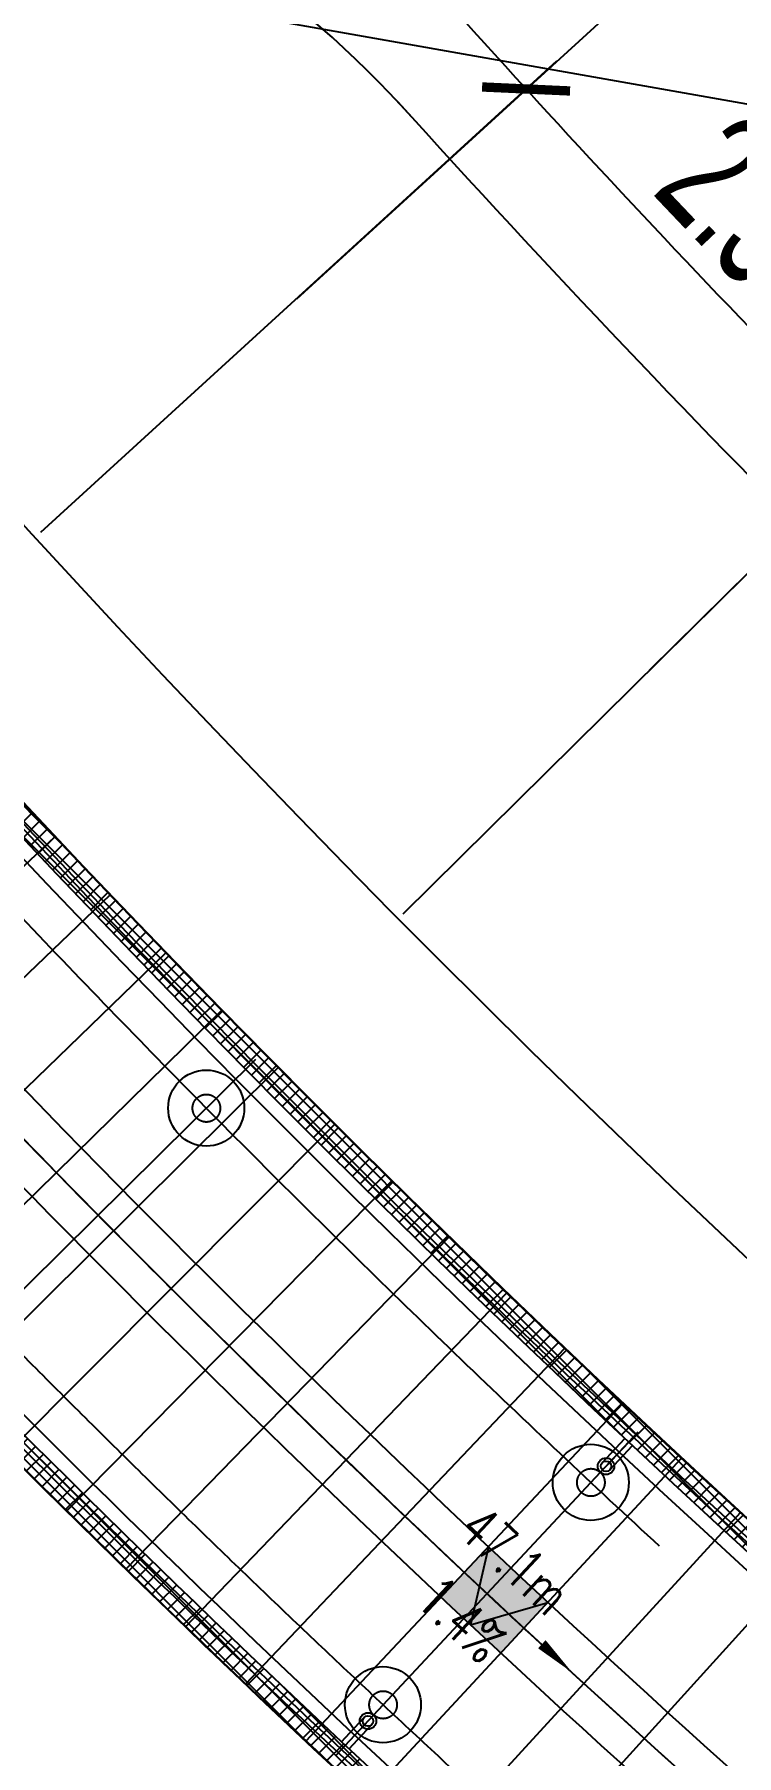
# Model space of a CAD drawing. Extents: x 1962160 to 37842216, y -162679 to 2997677.
# Drawn here: x 37471397 to 37481552, y 2609408 to 2634284 of the extents above; entities that cross this region are included whole.
import ezdxf
from ezdxf.enums import TextEntityAlignment as Align

# ---------------------------------------------------------------- set-up
doc = ezdxf.new("R2010")
doc.units = 0
doc.header["$LTSCALE"] = 1000
for name, pattern in [('CENTER', [2, 1.25, -0.25, 0.25, -0.25]), ('CENTER2', [28.575000000000003, 19.05, -3.175, 3.175, -3.175]), ('DASH', [0.35, 0.25, -0.1])]:
    doc.linetypes.add(name, pattern=pattern)
doc.layers.get('0').update_dxf_attribs({"color": 8})
doc.layers.get('Defpoints').update_dxf_attribs({"color": 8})
for name, color, linetype in [('#幕墙线-平面', 8, 'Continuous'), ('#标注', 8, 'Continuous'), ('#轴线', 8, 'CENTER2'), ('A-AL-E', 8, 'Continuous'), ('A-COLS-PLAN-C', 8, 'DASH'), ('A-COLS-PLAN-S', 8, 'DASH'), ('A-DETL-ALUM', 8, 'Continuous'), ('A-DIMS-SYMB', 8, 'Continuous'), ('A-FLOR', 8, 'Continuous'), ('A-FLOR-OTLN', 8, 'Continuous'), ('A-GRID', 8, 'CENTER'), ('A-HATH', 8, 'Continuous'), ('A-NOTE', 8, 'Continuous'), ('A-ROOF-DRAN', 8, 'Continuous'), ('A-STRS-HRAL', 8, 'Continuous'), ('DIM', 8, 'Continuous'), ('G-ACCS', 8, 'Continuous'), ('周边建筑', 8, 'Continuous'), ('建-填充', 8, 'Continuous'), ('水-雨水-压力流-标识', 8, 'Continuous')]:
    doc.layers.add(name, color=color, linetype=linetype)
doc.layers.add('A-X-CHEK', color=8, linetype='Continuous', plot=False)
doc.styles.add('#文字', font='jrs.shx', dxfattribs={"width": 0.7, "bigfont": 'hztxt.shx'})
doc.styles.add('_TCH_DIM', font='SIMPLEX', dxfattribs={"bigfont": 'GBCBIG'})
doc.styles.add('JHZX', font='jrs.shx', dxfattribs={"width": 0.6, "bigfont": 'jhz.shx'})
doc.dimstyles.new('JZBZ-600', dxfattribs={"dimscale": 600, "dimtxt": 3, "dimasz": 1.5, "dimexe": 1, "dimexo": 1, "dimgap": 0.5, "dimtad": 1, "dimdec": 0, "dimdsep": 46, "dimtxsty": 'JHZX', "dimblk1": 'ARCHTICK', "dimblk2": 'ARCHTICK', "dimsah": 1, "dimcen": 0, "dimclrd": 1, "dimclre": 1, "dimclrt": 2, "dimadec": 1, "dimazin": 2, "dimtfac": 1, "dimtdec": 0, "dimtix": 1, "dimtmove": 0, "dimatfit": 3, "dimfxl": 1, "dimtolj": 1, "dimlwd": -1, "dimlwe": -1, "dimarcsym": 1})
pattern_1 = [(45, (0, 0), (-112.2532015133644, 112.2532015133644), []), (135, (0, 0), (-112.2532015133644, -112.2532015133644), [])]

# ---------------------------------------------------------------- blocks, each defined once
blk = doc.blocks.new('排水沟区域')
at = {"layer": 'A-HATH'}
h = blk.add_hatch(dxfattribs=at)
h.set_pattern_fill('ANSI37', color=256, scale=100)
h.set_pattern_definition(pattern_1)
edge = h.paths.add_edge_path()
edge.add_line((35498191.12780435, 2792704.69880736), (35498459.0045779, 2792929.9587332))
edge.add_arc((35647972.51194591, 2918657.177019742), 195349.9994971962, 220.0607733971273, 249.3814004777669)
edge.add_line((35579180.88943561, 2735820.26888587), (35579057.63851193, 2735492.688041172))
edge.add_arc((35647972.5119459, 2918657.177019722), 195699.9994971731, 220.0607733971238, 249.381400477767, ccw=False)
h = blk.add_hatch(dxfattribs=at)
h.set_pattern_fill('ANSI37', color=256, scale=100)
h.set_pattern_definition(pattern_1)
edge = h.paths.add_edge_path()
edge.add_line((35534399.65557152, 2751366.872208431), (35534679.47534217, 2751781.242126513))
edge.add_arc((35647972.51148921, 2918657.17654296), 201699.9988269107, 222.5380542010584, 235.8271904991334, ccw=False)
edge.add_line((35499354.21061315, 2782291.894408947), (35498801.19539497, 2781786.992562233))
edge.add_line((35498801.19539497, 2781786.992562233), (35499037.18327653, 2781528.516799846))
edge.add_line((35499037.18327653, 2781528.516799846), (35499332.5854577, 2781798.218431691))
edge.add_arc((35647972.51148921, 2918657.176542959), 202049.9988269088, 222.6370590280648, 235.7281857078042)
edge.add_line((35534194.19789471, 2751688.025555281), (35534109.59724137, 2751562.745037361))
edge.add_line((35534109.59724137, 2751562.745037361), (35534399.65557152, 2751366.872208431))
for points in [[(35498191.12780435, 2792704.69880736), (35498459.0045779, 2792929.9587332, 0.1286379628558455), (35579180.88943561, 2735820.26888587), (35579057.63851193, 2735492.688041172, -0.1286379628558608)], [(35534399.65557152, 2751366.872208431), (35534679.47534217, 2751781.242126513, -0.05804986950538716), (35499354.21061315, 2782291.894408947), (35498801.19539497, 2781786.992562233), (35499037.18327653, 2781528.516799846), (35499332.5854577, 2781798.218431691, 0.05718302138919018), (35534194.19789471, 2751688.025555281), (35534109.59724137, 2751562.745037361)]]:
    blk.add_lwpolyline(points, format="xyb", close=True, dxfattribs=at)
blk = doc.blocks.new('A$C58e34137')
at = {"layer": 'A-X-CHEK'}
blk.add_blockref('排水沟区域', (-35647972.51433039, -2918657.17947907), dxfattribs=at)
blk = doc.blocks.new('雨水立管')
for radius in [80, 50]:
    blk.add_circle((-3.725290298461914e-09, 2.328306436538696e-10), radius)
blk = doc.blocks.new('雨水')
at = {"layer": 'A-ROOF-DRAN'}
blk.add_lwpolyline([(35498616.06719773, 2787606.262450578, 0.1233110608039292), (35578008.94777347, 2732681.938107471)], format="xyb", dxfattribs=at)
for points in [[(35513924.14750069, 2775417.399684737), (35514251.99397059, 2775767.994453812)], [(35513978.92793337, 2775366.173673808), (35514306.77440327, 2775716.768442883)], [(35514033.70836605, 2775314.947662878), (35514361.55483595, 2775665.542431953)], [(35510148.79899064, 2771380.091138292), (35510476.64546053, 2771730.685907367)], [(35510258.35985599, 2771277.639116433), (35510586.20632589, 2771628.233885508)]]:
    blk.add_lwpolyline(points, dxfattribs=at)
at = {"xscale": 1.5, "yscale": 1.5, "zscale": 1.5}
for p in [(35513978.92793338, 2775366.173673807), (35510536.53989536, 2771684.928717112)]:
    blk.add_blockref('雨水立管', p, dxfattribs=at)
blk = doc.blocks.new('1100')
at = {"layer": 'A-DETL-ALUM', "ltscale": 0.3}
blk.add_circle((35572079.41488183, 2737404.62498665), 550, dxfattribs=at)
blk = doc.blocks.new('_YZHK')
blk.add_circle((0, 0), 0.5)
blk = doc.blocks.new('ASDFASD')
at = {"layer": 'A-COLS-PLAN-C', "ltscale": 0.3, "xscale": 400, "yscale": 400, "zscale": 400}
for p in [(35508199.67121842, 2780541.99757814), (35513760.36361257, 2775132.443834618), (35510755.10420472, 2771918.658544416)]:
    blk.add_blockref('_YZHK', p, dxfattribs=at)
blk = doc.blocks.new('15')
at = {"layer": '周边建筑'}
for points in [[(34389904.63899032, 3995948.180536044, -0.04800945961635281), (34359858.43481566, 4022975.750486837, -0.04800945961635281)], [(34387868.14427014, 3996783.149921055, -0.04571973664616439), (34359317.13187979, 4022752.360361452, -0.04571973664616439)], [(34388677.23922429, 3996425.075137513, -0.04650377268511744), (34359599.95834443, 4022739.761958461, -0.04650377268511744)]]:
    blk.add_lwpolyline(points, format="xyb", dxfattribs=at)
blk = doc.blocks.new('总体道路0521')
at = {"layer": 'G-ACCS'}
for centre, radius, start, end in [((35647823.84062935, 2918522.655662287), 15.99999999999998, 42.13966460835858, 94.51430063056246), ((35647972.5130216, 2918657.179897218), 184.4999999999679, 222.0486144862187, 225.0435991322018)]:
    blk.add_arc(centre, radius, start, end, dxfattribs=at)
blk = doc.blocks.new('A$C06ac024f')
at = {"layer": 'A-AL-E'}
for points in [[(-149036.9355088994, -137018.3052839129), (-148595.4969473183, -136611.8612310132, 0.0576189806809702), (-113501.0588381291, -166915.9408562369), (-117026.3937263862, -172136.4133938593)], [(-148935.3336354494, -137128.6549976039), (-148641.0690273419, -136857.7178608104, 0.05718510588659114), (-113778.3189935014, -166969.1462465618), (-117192.1411391944, -172024.4857603339)]]:
    blk.add_lwpolyline(points, format="xyb", dxfattribs=at)
for centre, radius, end in [((-0.004684299230575562, 0.005673703737556934), 195350.000000004, 249.3814002423705), ((-0.004684299230575562, 0.00567371491342783), 195550.0000000139, 249.3815480125011)]:
    blk.add_arc(centre, radius, 213.4267024433433, end, dxfattribs=at)
at = {"layer": 'A-DIMS-SYMB'}
blk.add_lwpolyline([(-136939.2957558856, -143983.1809711531, 0, 0, 0), (-134482.4099941999, -146271.6544677093, 0, 160, 0), (-134921.4547384158, -145862.7049444494, 0, 0, 0)], format="xyseb", dxfattribs=at)
at = {"layer": 'A-FLOR-OTLN'}
blk.add_lwpolyline([(-146740.3829964027, -133973.6908970349, 0.0592936020027905), (-111200.1052126661, -164670.0512355477)], format="xyb", dxfattribs=at)
at = {"layer": 'A-ROOF-DRAN'}
blk.add_lwpolyline([(-163566.3708474785, -118019.0993642765), (-78567.66913672537, -133019.0993234911)], dxfattribs=at)
at = {"layer": 'A-STRS-HRAL'}
for points in [[(-68914.87842030823, -183164.483728487, -0.1286379625230906), (-149781.3891317025, -125952.472956228), (-149934.3773731143, -126081.2930520335, 0.1286385223226153), (-68984.78143659234, -183351.8707182621)], [(-149083.0340711251, -137263.5052156076), (-149453.8721985966, -136857.3289869008), (-148605.7488620431, -136082.9939870764, 0.05854660059895181), (-113015.5884624645, -166822.4383295183), (-113407.3353732601, -167402.5550773777, -0.0002472804200370883), (-113572.8613683507, -167290.2995583657), (-113293.0415977016, -166875.9296402833, -0.05804986945389694), (-148618.3062986881, -136365.2773883119), (-149171.3215169907, -136870.1792351473), (-148935.3336354494, -137128.6549976039), (-149083.0340711251, -137263.5052156099)]]:
    blk.add_lwpolyline(points, format="xyb", dxfattribs=at)
at = {"xscale": 1000, "yscale": 1000, "zscale": 1000}
blk.add_blockref('总体道路0521', (-35647972511.19448, -2918657176.530752), dxfattribs=at)
at = {"layer": 'A-COLS-PLAN-S'}
blk.add_blockref('ASDFASD', (-35647972.51693987, -2918657.171766797), dxfattribs=at)
at = {"layer": 'A-ROOF-DRAN'}
blk.add_blockref('雨水', (-35647972.51693987, -2918657.171766797), dxfattribs=at)
at = {"layer": '周边建筑'}
blk.add_blockref('15', (-34515346.51224016, -4165614.464939157), dxfattribs=at)
at = {"layer": '水-雨水-压力流-标识'}
for p in [(-35711854.35382541, -2875517.991271331), (-35706293.66143125, -2880927.545014854), (-35709298.9208391, -2884141.330305056)]:
    blk.add_blockref('1100', p, dxfattribs=at)
at = {"layer": 'A-NOTE', "style": '_TCH_DIM', "width": 0.7058823529411765}
for s, p in [('47.1m', (-136160.925057225, -144255.749607699)), ('1.4%', (-136772.9749234394, -145265.2063319999))]:
    blk.add_text(s, height=595, rotation=317.0325676896548, dxfattribs=at).set_placement(p)
blk = doc.blocks.new('A$C41f195f4')
at = {"layer": '建-填充', "ltscale": 10}
h = blk.add_hatch(color=256, dxfattribs=at)
h.dxf.hatch_style = 1
edge = h.paths.add_edge_path()
edge.add_line((-136037.2094366476, -144829.4433072531), (-136379.5269634426, -145193.8863199581))
edge.add_arc((3.30805778503418e-06, -5.220063030719757e-07), 199200.0000005422, 226.7929985527077, 227.1332745361806)
edge.add_line((-135514.8296821415, -146001.2703221859), (-135174.6826521531, -145634.8006827026))
edge.add_arc((-1.490116119384766e-08, -1.037959009408951e-06), 198699.9999992311, 226.7929983309474, 227.1332742873605, ccw=False)
edge = h.paths.add_edge_path()
edge.add_line((-135694.8919080198, -144465.0002925894), (-136037.2094366476, -144829.4433072531))
edge.add_arc((-7.450580596923828e-09, -1.032836735248566e-06), 198699.99999924, 226.7929983309468, 227.1332742873599)
edge.add_line((-135174.6826521531, -145634.8006827026), (-134834.5356203541, -145268.3310412783))
edge.add_arc((3.345310688018799e-06, -1.36159360408783e-06), 198199.9999999533, 226.7929981066966, 227.1332740359086, ccw=False)
at = {"layer": 'DIM', "ltscale": 10}
blk.add_lwpolyline([(-135694.8919080198, -144465.0002925913), (-135952.721411638, -145593.6040498964), (-134834.5356203541, -145268.3310412802)], dxfattribs=at)
blk = doc.blocks.new('A$C80b62fe7')
at = {"layer": '#幕墙线-平面'}
for points in [[(-78821.85220679641, 63164.41868437082, 0.005573949682504613), (-75982.2171158567, 59854.42407566402, 0.004935396391704725), (-73406.8330386877, 56977.09491097229, 0.05929360200278565), (-38419.24503024668, 26758.09619020019, 0.05859901251173332), (2176.018261194229, 5784.232406029012, 0.05859901251173332)], [(-80806.27106510103, 61500.032372599, 0.005573949682508667), (-77929.03741127253, 58146.21134378761, 0.004935396391700394), (-75319.55362161994, 55230.78452285752, 0.05929360200278848), (-39868.70784035325, 24611.66716455901, 0.05859901251172954), (1264.06238797307, 3360.096171140205, 0.05859901251172954)], [(-81572.45738267899, 60857.41388020385, 0.005573952475742697), (-78680.70547899604, 57486.66974846786, 0.004935396391694963), (-76058.05577719212, 54556.53340775566, 0.05929360200279235), (-40428.34599097073, 23782.93008902203, 0.05859901251173084), (911.955873221159, 2424.136234889738, 0.05859901251173084)], [(-83756.08433216065, 59025.94634145033, 0.005573952475743173), (-80822.95947202295, 55606.97620180482, 0.004935396391701269), (-78162.78692056984, 52634.91772971628, 0.05929360200279434), (-42023.31472023576, 21421.02942374162, 0.05859901251172686), (-91.54769383370876, -243.3495834250934, 0.05859901251172686)], [(-83556.8762595728, 59193.02759059984, 0.005573952475741507), (-80627.52577441186, 55778.45701658819, 0.004935396391697476), (-77970.77636012435, 52810.22301964276, 0.05929360200279524), (-41877.80880107731, 21636.50106338179, 0.05859901251172722), (0, 1.396983861923218e-09, 0.05859901251172722)]]:
    blk.add_lwpolyline(points, format="xyb", dxfattribs=at)
blk.add_arc((71051.57360942662, 188867.3555372753), 195350.000000004, 213.4267023194232, 249.3814006729123, dxfattribs=at)
blk = doc.blocks.new('DASWQE')
at = {"layer": '#幕墙线-平面', "ltscale": 10}
for points in [[(-149868.8910876811, -125698.5576879755, 0.005573949682504613), (-147029.2559967414, -129008.5522966823, 0.004935396391704725), (-144453.8719195724, -131885.881461374, 0.05929360200278565), (-109466.2839111313, -162104.8801821461, 0.05859901251173332), (-68871.02061969042, -183078.7439663173, 0.05859901251173332)], [(-151853.3099459857, -127362.9439997473, 0.005573949682508667), (-148976.0762921572, -130716.7650285587, 0.004935396391700394), (-146366.5925025046, -133632.1918494888, 0.05929360200278848), (-110915.7467212379, -164251.3092077873, 0.05859901251172954), (-69782.97649291158, -185502.8802012061, 0.05859901251172954)], [(-152619.4962635636, -128005.5624921424, 0.005573952475742697), (-149727.7443598807, -131376.3066238784, 0.004935396391694963), (-147105.0946580768, -134306.4429645906, 0.05929360200279235), (-111475.3848718554, -165080.0462833242, 0.05859901251173084), (-70135.08300766349, -186438.8401374565, 0.05859901251173084)], [(-154603.9151404575, -129669.9487817464, 0.005573952475741507), (-151674.5646552965, -133084.5193557581, 0.004935396391697476), (-149017.815241009, -136052.7533527035, 0.05929360200279524), (-112924.847681962, -167226.4753089645, 0.05859901251172722), (-71047.03888088465, -188862.9763723449, 0.05859901251172722)]]:
    blk.add_lwpolyline(points, format="xyb", dxfattribs=at)
for points in [[(-146828.1079360545, -138800.9697968331), (-141959.2718903795, -134198.3145237505)], [(-146001.1670734882, -139670.5470372485), (-141159.752476871, -135039.0564881936)], [(-145169.0762986317, -140535.197665893), (-140355.2539227009, -135875.0352078481)], [(-144331.8649618849, -141394.8911838662), (-139545.8046050519, -136706.2211951627)], [(-143489.5625942796, -142249.597267122), (-138731.4330756664, -137532.5851316359)], [(-142642.1989064366, -143099.2857675352), (-137912.1680599749, -138354.0978688621)], [(-141789.8037874699, -143943.9267139677), (-137088.038455978, -139170.7304295474)], [(-140932.4073040038, -144783.4903133232), (-136259.0733332634, -139982.4540085373)], [(-140070.0396990627, -145617.9469515989), (-135425.3019319996, -140789.2399738296)], [(-139202.7313910052, -146447.2671949309), (-134586.7536618784, -141591.0598675949)], [(-138330.512972489, -147271.421790632), (-133743.4581010938, -142387.8854071684)], [(-137453.4152093381, -148090.3816682226), (-132895.4449952692, -143179.6884860494)], [(-136571.4690395147, -148904.1179404571), (-132042.7442564666, -143966.4411748964)], [(-135684.7055719718, -149712.6019043433), (-131185.385962069, -144748.1157225133)]]:
    blk.add_lwpolyline(points, dxfattribs=at)
at = {"layer": 'DIM', "ltscale": 10}
blk.add_blockref('A$C80b62fe7', (-71047.03888088465, -188862.9763723449), dxfattribs=at)
blk = doc.blocks.new('_ARCHTICK')
at = {"const_width": 0.15}
blk.add_lwpolyline([(-0.5, -0.5), (0.5, 0.5)], dxfattribs=at)
blk = doc.blocks.new('*D17')
at = {"layer": '#标注', "color": 1, "transparency": 16777216}
for p, q in [((36626695.7610601, 2798969.525498299), (36639771.65611975, 2809138.434022281)), ((36712455.71953414, 2735988.755651569), (36718245.27166823, 2751508.640260249))]:
    blk.add_line(p, q, dxfattribs=at)
blk.add_arc((36780598.51155947, 2918657.163268263), 178999.986739619, 217.8716196905407, 249.5424261213195, dxfattribs=at)
at = {"layer": 'Defpoints', "color": 0, "transparency": 16777216}
for p in [(36780598.51155947, 2918657.163268263), (36626222.12810301, 2798601.188937584), (36661822.4543592, 2784742.102544155), (36712246.01131264, 2735426.596900115)]:
    blk.add_point(p, dxfattribs=at)
at = {"layer": '#标注', "color": 1, "transparency": 16777216, "xscale": 900, "yscale": 900, "zscale": 900}
for p, rotation in [((36639298.02316266, 2808770.097461566), 127.8716196905407), ((36718035.56344673, 2750946.481508795), 339.5424261213195)]:
    blk.add_blockref('_ARCHTICK', p, dxfattribs=dict(at, rotation=rotation))
at = {"layer": '#标注', "color": 2, "transparency": 16777216, "insert": (36675356.14096593, 2775350.224439533), "char_height": 1800, "attachment_point": 5, "rotation": 323.70702290593005, "style": 'JHZX'}
blk.add_mtext('\\A1;31.7°', dxfattribs=at)
blk = doc.blocks.new('*D21')
at = {"layer": '#标注', "color": 1, "transparency": 16777216}
for p, q in [((36636557.92005843, 2776324.856201239), (36627666.40001149, 2767538.787299227)), ((36642288.39975655, 2770750.129601646), (36633750.61801757, 2761619.936916199))]:
    blk.add_line(p, q, dxfattribs=at)
blk.add_arc((36780598.5115594, 2918657.163268324), 214399.98673963, 224.6582207051664, 226.9204202155172, dxfattribs=at)
at = {"layer": 'Defpoints', "color": 0, "transparency": 16777216}
for p in [(36780598.5115594, 2918657.163268324), (36636984.70737279, 2776746.581927631), (36642698.20785683, 2771188.373051059), (36630089.64770087, 2765966.507974796)]:
    blk.add_point(p, dxfattribs=at)
at = {"layer": '#标注', "color": 1, "transparency": 16777216, "xscale": 900, "yscale": 900, "zscale": 900}
for p, rotation in [((36628093.18732585, 2767960.513025615), 134.6582207051664), ((36634160.42611785, 2762058.180365607), 316.9204202155172)]:
    blk.add_blockref('_ARCHTICK', p, dxfattribs=dict(at, rotation=rotation))
at = {"layer": '#标注', "color": 2, "transparency": 16777216, "insert": (36631934.43413782, 2765839.538531609), "char_height": 1800, "attachment_point": 5, "rotation": 315.78932046034134, "style": 'JHZX'}
blk.add_mtext('\\A1;2.3°', dxfattribs=at)
blk = doc.blocks.new('*D22')
at = {"layer": '#标注', "color": 1, "transparency": 16777216}
for p, q in [((36642288.39975655, 2770750.129601654), (36633750.61801758, 2761619.936916199)), ((36648234.46222866, 2765405.944415886), (36640063.72656412, 2755945.859099347))]:
    blk.add_line(p, q, dxfattribs=at)
blk.add_arc((36780598.51155932, 2918657.163268402), 214399.9867396293, 226.9204202155484, 229.1826197257415, dxfattribs=at)
at = {"layer": 'Defpoints', "color": 0, "transparency": 16777216}
for p in [(36780598.51155932, 2918657.163268402), (36642698.20785683, 2771188.373051059), (36648626.65235051, 2765860.022502039), (36636234.03906858, 2760144.534760691)]:
    blk.add_point(p, dxfattribs=at)
at = {"layer": '#标注', "color": 1, "transparency": 16777216, "xscale": 900, "yscale": 900, "zscale": 900}
for p, rotation in [((36634160.42611785, 2762058.180365603), 136.9204202155484), ((36640455.91668598, 2756399.937185492), 319.1826197257415)]:
    blk.add_blockref('_ARCHTICK', p, dxfattribs=dict(at, rotation=rotation))
at = {"layer": '#标注', "color": 2, "transparency": 16777216, "insert": (36638082.39958967, 2760090.482736733), "char_height": 1800, "attachment_point": 5, "rotation": 318.05151997064496, "style": 'JHZX'}
blk.add_mtext('\\A1;2.3°', dxfattribs=at)
blk = doc.blocks.new('*D33')
at = {"layer": '#标注', "color": 1, "transparency": 16777216}
for p, q in [((36620746.45035105, 2794342.844410595), (36607722.49268997, 2784214.326747263)), ((36709821.57140478, 2728927.471106052), (36704055.01534672, 2713469.231411852))]:
    blk.add_line(p, q, dxfattribs=at)
blk.add_arc((36780598.51155947, 2918657.163268259), 218399.9867396859, 217.8716196904767, 249.5424261213203, dxfattribs=at)
at = {"layer": 'Defpoints', "color": 0, "transparency": 16777216}
for p in [(36780598.51155947, 2918657.163268259), (36621220.08330814, 2794711.18097131), (36635678.44877037, 2755265.824424677), (36710031.27962628, 2729489.629857505)]:
    blk.add_point(p, dxfattribs=at)
at = {"layer": '#标注', "color": 1, "transparency": 16777216, "xscale": 900, "yscale": 900, "zscale": 900}
for p, rotation in [((36608196.12564705, 2784582.66330798), 127.8716196904767), ((36704264.72356822, 2714031.390163306), 339.5424261213204)]:
    blk.add_blockref('_ARCHTICK', p, dxfattribs=dict(at, rotation=rotation))
at = {"layer": '#标注', "color": 2, "transparency": 16777216, "insert": (36652034.71402183, 2743593.791307066), "char_height": 1800, "attachment_point": 5, "rotation": 323.70702290589804, "style": 'JHZX'}
blk.add_mtext('\\A1;31.7°', dxfattribs=at)
blk = doc.blocks.new('*D35')
at = {"layer": '#标注', "color": 1, "transparency": 16777216}
for p, q in [((36633424.36597446, 2794576.480782676), (36641146.23076824, 2801086.688468037)), ((36638432.86230057, 2788868.207399286), (36645891.94363265, 2795677.914124351))]:
    blk.add_line(p, q, dxfattribs=at)
blk.add_arc((36780598.51155943, 2918657.163268305), 182999.9867396446, 220.1338192809224, 222.3942587803611, dxfattribs=at)
at = {"layer": 'Defpoints', "color": 0, "transparency": 16777216}
for p in [(36780598.51155943, 2918657.163268305), (36642250.77989186, 2798870.26795355), (36632965.64133325, 2794189.735771667), (36637989.74855807, 2788463.670366114)]:
    blk.add_point(p, dxfattribs=at)
at = {"layer": '#标注', "color": 1, "transparency": 16777216, "xscale": 900, "yscale": 900, "zscale": 900}
for p, rotation in [((36640687.50612703, 2800699.943457026), 130.1338192809224), ((36645448.82989015, 2795273.377091182), 312.3942587803611)]:
    blk.add_blockref('_ARCHTICK', p, dxfattribs=dict(at, rotation=rotation))
at = {"layer": '#标注', "color": 2, "transparency": 16777216, "insert": (36643943.41982553, 2798754.614997903), "char_height": 1800, "attachment_point": 5, "rotation": 311.2640390306423, "style": 'JHZX'}
blk.add_mtext('\\A1;2.3°', dxfattribs=at)
blk = doc.blocks.new('*D44')
at = {"layer": '#标注', "color": 1, "transparency": 16777216}
for p, q in [((36638432.86230057, 2788868.20739929), (36645891.94363263, 2795677.914124347)), ((36643670.92429648, 2783353.502042487), (36650855.17742178, 2790452.55176983))]:
    blk.add_line(p, q, dxfattribs=at)
blk.add_arc((36780598.51155946, 2918657.163268272), 182999.9867396604, 222.3942587803452, 224.6582207036072, dxfattribs=at)
at = {"layer": 'Defpoints', "color": 0, "transparency": 16777216}
for p in [(36780598.51155946, 2918657.163268272), (36647085.61774616, 2793504.04771651), (36637989.74855807, 2788463.67036612), (36643244.13698211, 2782931.77631611)]:
    blk.add_point(p, dxfattribs=at)
at = {"layer": '#标注', "color": 1, "transparency": 16777216, "xscale": 900, "yscale": 900, "zscale": 900}
for p, rotation in [((36645448.82989014, 2795273.377091173), 132.3942587803452), ((36650428.39010741, 2790030.826043453), 314.6582207036071)]:
    blk.add_blockref('_ARCHTICK', p, dxfattribs=dict(at, rotation=rotation))
at = {"layer": '#标注', "color": 2, "transparency": 16777216, "insert": (36648782.78601423, 2793453.929773591), "char_height": 1800, "attachment_point": 5, "rotation": 313.5262397419773, "style": 'JHZX'}
blk.add_mtext('\\A1;2.3°', dxfattribs=at)
blk = doc.blocks.new('*D45')
at = {"layer": '#标注', "color": 1, "transparency": 16777216}
for p, q in [((36643670.92429649, 2783353.502042484), (36650855.17742186, 2790452.551769905)), ((36649118.42178363, 2778054.066263612), (36656016.85813804, 2785431.164328977))]:
    blk.add_line(p, q, dxfattribs=at)
blk.add_arc((36780598.51155946, 2918657.163268268), 182999.9867395451, 224.658220703612, 226.9204202178263, dxfattribs=at)
at = {"layer": 'Defpoints', "color": 0, "transparency": 16777216}
for p in [(36780598.51155946, 2918657.163268268), (36652132.45841611, 2788328.853463974), (36643244.13698211, 2782931.776316103), (36648708.61368337, 2777615.822814185)]:
    blk.add_point(p, dxfattribs=at)
at = {"layer": '#标注', "color": 1, "transparency": 16777216, "xscale": 900, "yscale": 900, "zscale": 900}
for p, rotation in [((36650428.39010749, 2790030.82604352), 134.658220703612), ((36655607.05003779, 2784992.92087955), 316.9204202178263)]:
    blk.add_blockref('_ARCHTICK', p, dxfattribs=dict(at, rotation=rotation))
at = {"layer": '#标注', "color": 2, "transparency": 16777216, "insert": (36653829.61388259, 2788346.450890925), "char_height": 1800, "attachment_point": 5, "rotation": 315.7893204607197, "style": 'JHZX'}
blk.add_mtext('\\A1;2.3°', dxfattribs=at)
blk = doc.blocks.new('*U247')
blk.add_line((-8.960830237663566e-17, -20), (0, 0))
blk.add_circle((0, -24), 4)
at = {"style": 'JHZX', "width": 0.75}
blk.add_attdef('AXES', text='', height=4, dxfattribs=at).set_placement((0, -24), align=Align.MIDDLE_CENTER)
blk = doc.blocks.new('DOTE-11')
at = {"layer": '#轴线'}
for p, q in [((36641536.98810805, 2781244.873789476), (36636984.59009254, 2776746.466036914)), ((36642698.09540264, 2771188.252796643), (36647069.38181406, 2775862.84958239))]:
    blk.add_line(p, q, dxfattribs=at)
for points in [[(36619929.84721477, 2865401.299438776, 0.4665771712459525), (36603297.92453471, 2824183.319006984, 0.1869069858117834), (36713199.83703386, 2729400.135445045)], [(36649692.25143763, 2857636.069450992, 0.6801866972510827), (36616601.34165016, 2810411.269933818, 0.1628178013647897), (36714737.87267324, 2733523.102957241)], [(36617040.99404421, 2848828.781100597, 0.3318161066738227), (36614765.24095972, 2809199.356465551, 0.1627744169442686), (36713968.85387715, 2731461.616600736)]]:
    blk.add_lwpolyline(points, format="xyb", dxfattribs=at)
blk = doc.blocks.new('ZW-5001')
at = {"layer": '#标注'}
ref = blk.add_blockref('*U247', (36637246.99899679, 2797799.441182095), dxfattribs=dict(at, xscale=-599.9999999999999, yscale=599.9999999999997, rotation=130.1332760388092))
ref.add_attrib('AXES', 'D2', dxfattribs={"layer": '0', "height": 2399.999999999999, "rotation": 310.1332762425199, "style": '#文字', "width": 0.7}).set_placement((36648317.64216642, 2807132.782482809), align=Align.MIDDLE_CENTER)
ref = blk.add_blockref('*U247', (36642129.28685354, 2792235.176073888), dxfattribs=dict(at, xscale=-599.9999999999999, yscale=599.9999999999998, rotation=132.3954763353514))
ref.add_attrib('AXES', 'D3', dxfattribs={"layer": '0', "height": 2399.999999999999, "rotation": 312.3954764327769, "style": '#文字', "width": 0.7}).set_placement((36652822.89104172, 2801998.23038549), align=Align.MIDDLE_CENTER)
ref = blk.add_blockref('*U247', (36647227.40565099, 2786867.963982161), dxfattribs=dict(at, xscale=-599.9999999999999, yscale=599.9999999999998, rotation=134.6576766318936))
ref.add_attrib('AXES', 'D4', dxfattribs={"layer": '0', "height": 2399.999999999999, "rotation": 314.6576768486827, "style": '#文字', "width": 0.7}).set_placement((36657527.30281783, 2797045.513705803), align=Align.MIDDLE_CENTER)
for base, center, p1, p2, picture, middle in [((36635678.44877037, 2755265.824424677), (36780598.51155948, 2918657.16326826), (36621220.08330815, 2794711.180971308), (36710031.27962629, 2729489.629857507), '*D33', (36652034.71402183, 2743593.791307067)), ((36661822.4543592, 2784742.102544155), (36780598.51155947, 2918657.163268261), (36626222.12810301, 2798601.188937583), (36712246.01131264, 2735426.596900114), '*D17', (36675356.14096593, 2775350.224439533)), ((36630089.64770087, 2765966.507974796), (36780598.5115594, 2918657.163268326), (36636984.70737279, 2776746.58192763), (36642698.20785683, 2771188.373051057), '*D21', (36631934.43413782, 2765839.538531609)), ((36642250.77989186, 2798870.26795355), (36780598.51155943, 2918657.163268305), (36632965.64133325, 2794189.735771667), (36637989.74855807, 2788463.670366111), '*D35', (36643943.41982552, 2798754.614997912)), ((36636234.03906858, 2760144.534760691), (36780598.51155932, 2918657.163268404), (36642698.20785683, 2771188.373051059), (36648626.65235051, 2765860.02250204), '*D22', (36638082.39958967, 2760090.482736733)), ((36647085.61774616, 2793504.04771651), (36780598.51155946, 2918657.163268272), (36637989.74855807, 2788463.670366116), (36643244.13698211, 2782931.776316108), '*D44', (36648782.78601423, 2793453.929773599)), ((36652132.45841611, 2788328.853463974), (36780598.51155945, 2918657.163268269), (36643244.13698211, 2782931.776316101), (36648708.61368337, 2777615.822814185), '*D45', (36653829.61388259, 2788346.450890925))]:
    dim = blk.add_angular_dim_3p(base=base, center=center, p1=p1, p2=p2, dimstyle='JZBZ-600', dxfattribs=at)
    dim.commit()
    dim.dimension.update_dxf_attribs({"geometry": picture, "text_midpoint": middle})
blk = doc.blocks.new('FDGFH')
at = {"layer": 'A-FLOR'}
blk.add_blockref('ZW-5001', (-36780598.51155947, -2918657.163268261), dxfattribs=at)
at = {"layer": 'A-GRID'}
blk.add_blockref('DOTE-11', (-36780598.51155947, -2918657.163268261), dxfattribs=at)

msp = doc.modelspace()

# ---------------------------------------------------------------- linework, layer by layer
at = {"layer": '#标注', "ltscale": 10}
for centre, radius, start, end in [((37613652.56706142, 2756885.970254162), 205203.0947814054, 208.7449720341355, 248.9246422539542), ((37615333.70611919, 2758990.913890926), 195278.2085374869, 213.5151148603672, 249.2588010921493)]:
    msp.add_arc(centre, radius, start, end, dxfattribs=at)

# ---------------------------------------------------------------- block references
at = {"layer": 'A-STRS-HRAL'}
msp.add_blockref('DASWQE', (37613652.56708944, 2756885.970215484), dxfattribs=at)
at = {"layer": 'DIM', "ltscale": 10}
for name, p in [('A$C06ac024f', (37613657.10216346, 2756879.841327364)), ('A$C58e34137', (37613657.09747919, 2756879.847001005)), ('A$C41f195f4', (37613657.10181801, 2756890.34938035))]:
    msp.add_blockref(name, p, dxfattribs=at)
at = {"layer": 'DIM'}
msp.add_blockref('FDGFH', (37613657.09676763, 2756879.827155179), dxfattribs=at)

doc.saveas('drawing.dxf')
